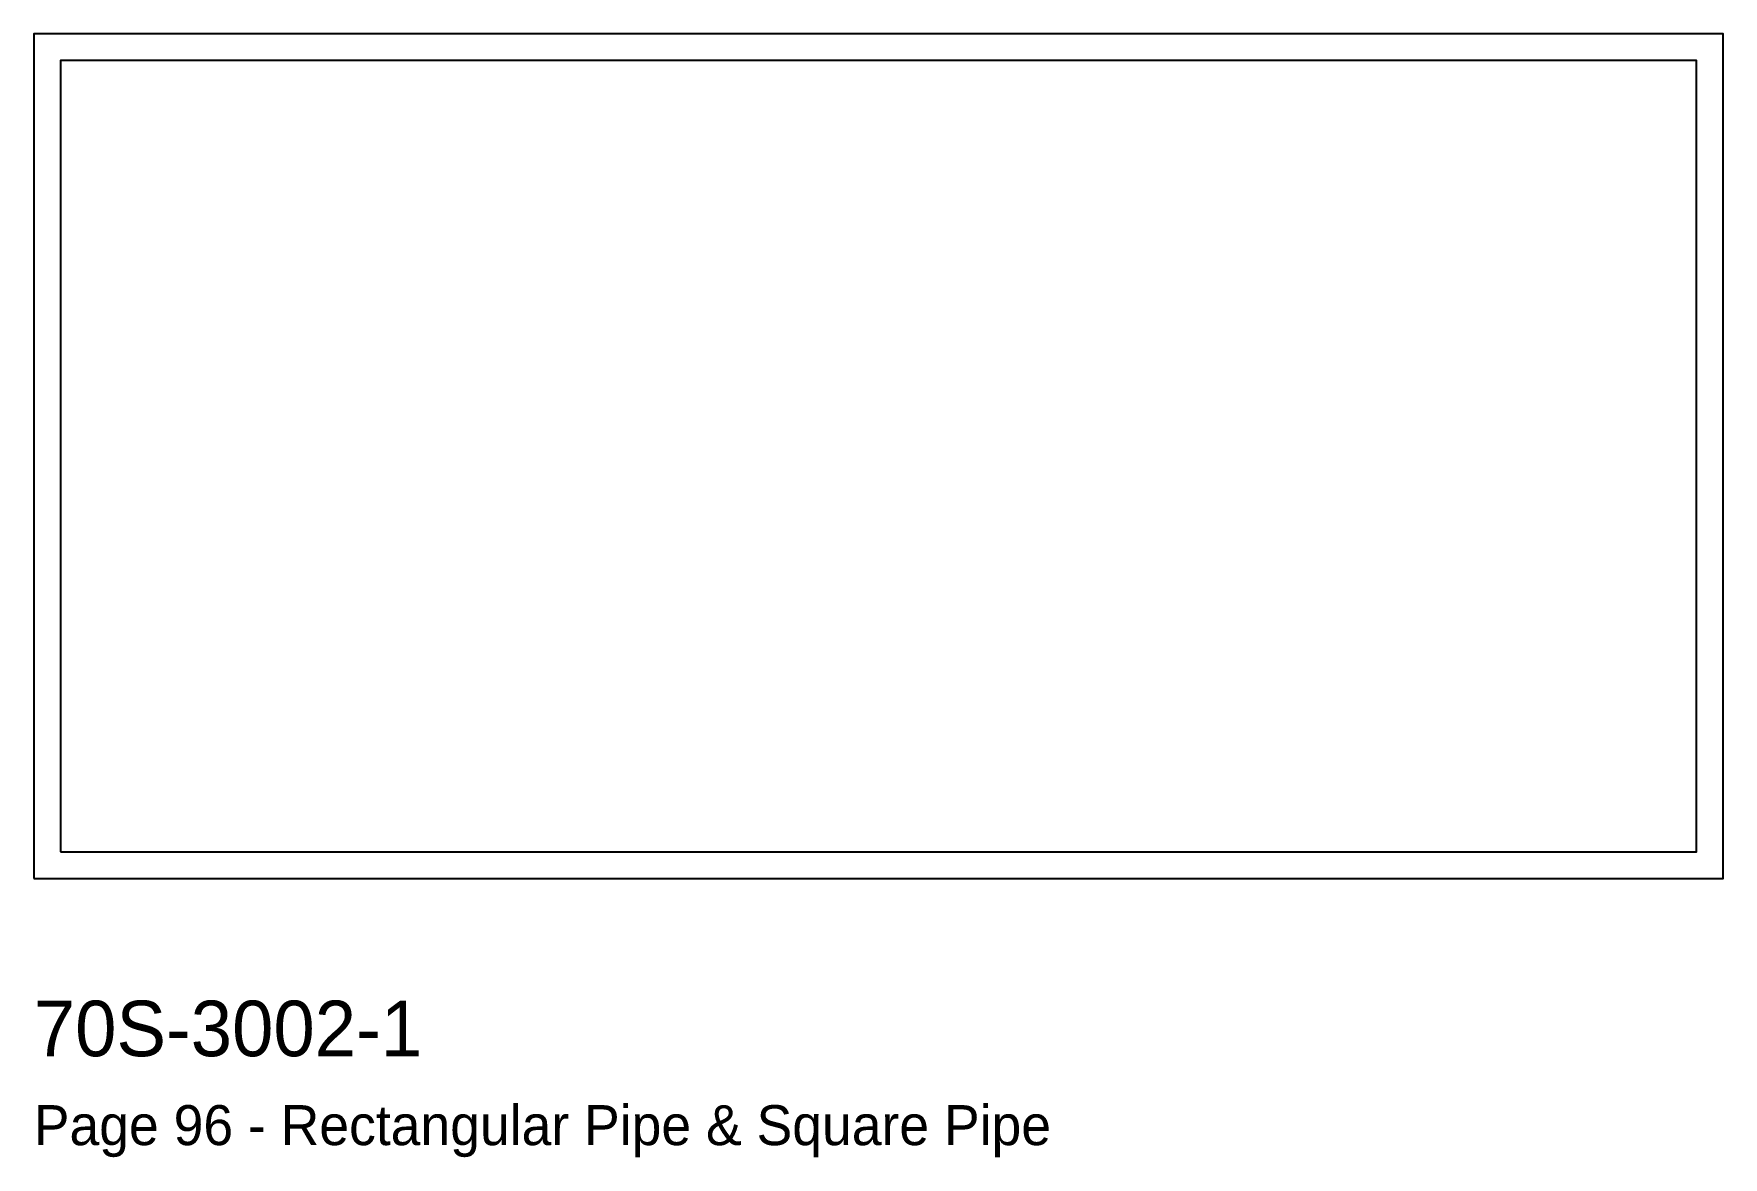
# Model space of a CAD drawing. Header units: millimetres. Extents: x 0 to 76, y -12.5 to 38.
import ezdxf

# ---------------------------------------------------------------- set-up
doc = ezdxf.new("R2010")
doc.units = ezdxf.units.MM
doc.layers.add('INFO', color=7, linetype='Continuous')
doc.layers.add('PROFILE', color=7, linetype='Continuous')

msp = doc.modelspace()

# ---------------------------------------------------------------- linework, layer by layer
at = {"layer": 'PROFILE'}
for points in [[(0, 0), (76, 0), (76, 38), (0, 38)], [(1.2, 1.2), (74.8, 1.2), (74.8, 36.8), (1.2, 36.8)]]:
    msp.add_lwpolyline(points, close=True, dxfattribs=at)

# ---------------------------------------------------------------- texts
at = {"layer": 'INFO'}
for s, height, p in [('70S-3002-1', 2.5, (0, -8)), ('Page 96 - Rectangular Pipe & Square Pipe', 1.8, (0, -12))]:
    msp.add_text(s, height=height, dxfattribs=at).set_placement(p)

doc.saveas('drawing.dxf')
